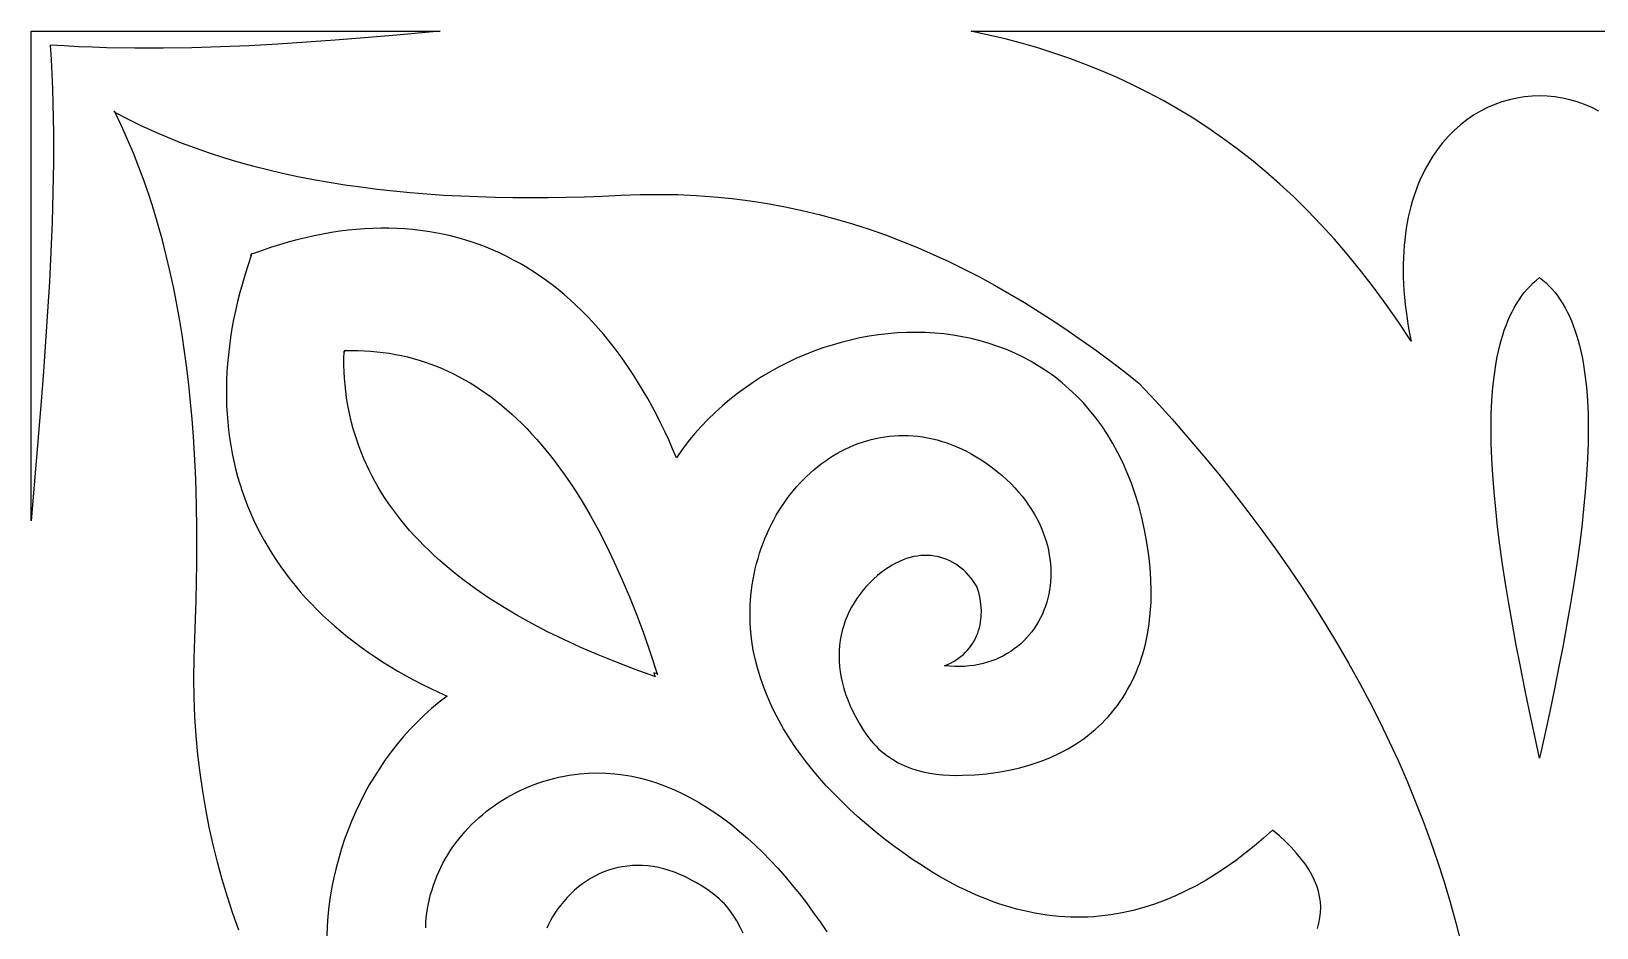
# Model space of a CAD drawing. Extents: x -375 to 375, y -1025 to 1025.
# Drawn here: x -275 to -197.2, y 735.4 to 780 of the extents above; entities that cross this region are included whole.
import ezdxf

# ---------------------------------------------------------------- set-up
doc = ezdxf.new("R2010")
doc.units = 0
doc.layers.add('LAYER_1', color=18, linetype='CONTINUOUS')

msp = doc.modelspace()

# ---------------------------------------------------------------- linework, layer by layer
at = {"layer": 'LAYER_1'}
for points in [[(-257.023, 779.791), (-258.455, 779.671), (-259.886, 779.558), (-261.316, 779.454), (-262.745, 779.362), (-264.173, 779.284), (-265.597, 779.222), (-267.018, 779.179), (-268.436, 779.156), (-269.85, 779.156), (-271.258, 779.182), (-271.96, 779.205), (-272.661, 779.235), (-273.361, 779.273), (-274.058, 779.318), (-274.015, 778.592), (-273.979, 777.864), (-273.95, 777.135), (-273.928, 776.404), (-273.903, 774.939), (-273.903, 773.468), (-273.925, 771.993), (-273.966, 770.513), (-274.026, 769.031), (-274.101, 767.546), (-274.189, 766.059), (-274.289, 764.571), (-274.398, 763.081), (-274.513, 761.592), (-275, 755.644), (-275, 780), (-254.664, 780)], [(-199.835, 767.627), (-199.676, 767.483), (-199.523, 767.332), (-199.376, 767.173), (-199.236, 767.005), (-199.102, 766.829), (-198.974, 766.645), (-198.852, 766.453), (-198.736, 766.252), (-198.626, 766.044), (-198.522, 765.828), (-198.423, 765.604), (-198.33, 765.372), (-198.243, 765.132), (-198.162, 764.884), (-198.086, 764.628), (-198.016, 764.365), (-197.952, 764.094), (-197.892, 763.815), (-197.839, 763.528), (-197.747, 762.932), (-197.676, 762.306), (-197.626, 761.65), (-197.596, 760.964), (-197.585, 760.249), (-197.594, 759.504), (-197.621, 758.731), (-197.667, 757.929), (-197.731, 757.099), (-197.813, 756.24), (-197.911, 755.354), (-198.026, 754.441), (-198.157, 753.5), (-198.305, 752.533), (-198.467, 751.538), (-198.645, 750.518), (-198.837, 749.471), (-199.043, 748.399), (-199.263, 747.301), (-199.496, 746.177), (-199.742, 745.029), (-200, 743.856), (-200.258, 745.029), (-200.504, 746.177), (-200.737, 747.301), (-200.957, 748.399), (-201.163, 749.471), (-201.355, 750.518), (-201.533, 751.538), (-201.695, 752.533), (-201.843, 753.5), (-201.974, 754.441), (-202.089, 755.354), (-202.187, 756.24), (-202.269, 757.099), (-202.333, 757.929), (-202.379, 758.731), (-202.406, 759.504), (-202.415, 760.249), (-202.404, 760.964), (-202.374, 761.65), (-202.324, 762.306), (-202.253, 762.932), (-202.161, 763.528), (-202.108, 763.815), (-202.048, 764.094), (-201.984, 764.365), (-201.914, 764.628), (-201.838, 764.884), (-201.757, 765.132), (-201.67, 765.372), (-201.577, 765.604), (-201.478, 765.828), (-201.374, 766.044), (-201.264, 766.252), (-201.148, 766.453), (-201.026, 766.645), (-200.898, 766.829), (-200.764, 767.005), (-200.624, 767.173), (-200.477, 767.332), (-200.324, 767.483), (-200.165, 767.627), (-200, 767.761)], [(-259.392, 764.121), (-259.072, 764.126), (-258.754, 764.122), (-258.439, 764.111), (-258.126, 764.092), (-257.815, 764.064), (-257.507, 764.028), (-257.202, 763.984), (-256.899, 763.932), (-256.598, 763.872), (-256.3, 763.803), (-256.005, 763.727), (-255.711, 763.642), (-255.421, 763.549), (-255.132, 763.448), (-254.847, 763.339), (-254.563, 763.222), (-254.283, 763.097), (-254.004, 762.963), (-253.728, 762.822), (-253.455, 762.672), (-253.184, 762.514), (-252.916, 762.348), (-252.65, 762.174), (-252.386, 761.991), (-252.125, 761.801), (-251.866, 761.602), (-251.61, 761.396), (-251.357, 761.181), (-251.105, 760.958), (-250.857, 760.727), (-250.61, 760.488), (-250.367, 760.24), (-250.125, 759.985), (-249.887, 759.721), (-249.65, 759.45), (-249.416, 759.17), (-249.185, 758.882), (-248.956, 758.586), (-248.73, 758.282), (-248.506, 757.97), (-248.065, 757.321), (-247.634, 756.64), (-247.214, 755.926), (-246.803, 755.18), (-246.402, 754.402), (-246.011, 753.591), (-245.63, 752.748), (-245.259, 751.873), (-244.898, 750.965), (-244.547, 750.025), (-244.205, 749.052), (-243.874, 748.047), (-243.856, 748.029), (-243.855, 748.024), (-243.867, 748.029), (-243.862, 748.017), (-243.867, 748.018), (-243.885, 748.036), (-244.043, 748.091), (-243.991, 747.926), (-243.972, 747.907), (-243.972, 747.902), (-243.985, 747.907), (-243.979, 747.895), (-243.984, 747.895), (-244.002, 747.915), (-244.967, 748.26), (-245.902, 748.615), (-246.806, 748.98), (-247.678, 749.356), (-248.52, 749.742), (-249.33, 750.139), (-250.11, 750.545), (-250.858, 750.962), (-251.575, 751.39), (-252.261, 751.827), (-252.915, 752.275), (-253.539, 752.733), (-253.839, 752.966), (-254.131, 753.202), (-254.416, 753.44), (-254.692, 753.681), (-254.961, 753.924), (-255.222, 754.17), (-255.476, 754.418), (-255.721, 754.669), (-255.959, 754.923), (-256.189, 755.179), (-256.411, 755.438), (-256.625, 755.699), (-256.832, 755.963), (-257.03, 756.23), (-257.221, 756.499), (-257.404, 756.77), (-257.58, 757.044), (-257.747, 757.321), (-257.907, 757.6), (-258.058, 757.882), (-258.202, 758.167), (-258.338, 758.454), (-258.467, 758.743), (-258.587, 759.035), (-258.7, 759.33), (-258.805, 759.627), (-258.902, 759.927), (-258.991, 760.23), (-259.073, 760.535), (-259.146, 760.842), (-259.212, 761.152), (-259.27, 761.465), (-259.32, 761.78), (-259.362, 762.098), (-259.397, 762.419), (-259.423, 762.742), (-259.442, 763.067), (-259.453, 763.395), (-259.456, 763.726), (-259.451, 764.059), (-259.467, 764.073), (-259.45, 764.073), (-259.45, 764.09), (-259.437, 764.073), (-259.406, 764.073), (-259.406, 764.106), (-259.422, 764.12), (-259.406, 764.121), (-259.406, 764.137)]]:
    msp.add_lwpolyline(points, close=True, dxfattribs=at)
for points in [[(-197.058, 776.023), (-197.407, 776.202), (-197.764, 776.356), (-198.127, 776.487), (-198.495, 776.595), (-198.868, 776.678), (-199.243, 776.738), (-199.621, 776.773), (-200, 776.785), (-200.379, 776.773), (-200.757, 776.738), (-201.132, 776.678), (-201.505, 776.595), (-201.873, 776.487), (-202.236, 776.356), (-202.593, 776.202), (-202.942, 776.023), (-203.283, 775.821), (-203.614, 775.594), (-203.935, 775.344), (-204.245, 775.07), (-204.542, 774.773), (-204.825, 774.451), (-205.093, 774.106), (-205.346, 773.736), (-205.466, 773.543), (-205.582, 773.343), (-205.694, 773.138), (-205.8, 772.926), (-205.902, 772.709), (-206, 772.486), (-206.092, 772.257), (-206.179, 772.021), (-206.261, 771.78), (-206.337, 771.533), (-206.408, 771.28), (-206.474, 771.021), (-206.533, 770.756), (-206.587, 770.485), (-206.635, 770.208), (-206.676, 769.925), (-206.711, 769.636), (-206.74, 769.341), (-206.762, 769.041), (-206.778, 768.734), (-206.787, 768.421), (-206.788, 768.103), (-206.783, 767.778), (-206.771, 767.448), (-206.751, 767.111), (-206.724, 766.769), (-206.689, 766.42), (-206.646, 766.066), (-206.595, 765.706), (-206.537, 765.339), (-206.47, 764.967), (-206.395, 764.589), (-207.008, 765.516), (-207.63, 766.41), (-208.261, 767.27), (-208.901, 768.097), (-209.55, 768.892), (-210.207, 769.655), (-210.873, 770.387), (-211.548, 771.089), (-212.231, 771.761), (-212.922, 772.403), (-213.621, 773.017), (-214.327, 773.602), (-215.042, 774.16), (-215.764, 774.691), (-216.493, 775.196), (-217.23, 775.675), (-217.973, 776.128), (-218.724, 776.557), (-219.481, 776.962), (-220.245, 777.343), (-221.015, 777.701), (-221.792, 778.037), (-222.575, 778.352), (-223.364, 778.645), (-224.159, 778.917), (-224.96, 779.17), (-225.766, 779.403), (-226.578, 779.617), (-227.395, 779.813), (-228.217, 779.992), (-228.26, 780), (-171.74, 780)], [(-264.687, 735.285), (-264.978, 736.118), (-265.251, 736.959), (-265.506, 737.809), (-265.74, 738.669), (-265.955, 739.538), (-266.15, 740.417), (-266.324, 741.306), (-266.477, 742.205), (-266.607, 743.114), (-266.716, 744.034), (-266.802, 744.966), (-266.865, 745.908), (-266.904, 746.861), (-266.919, 747.827), (-266.91, 748.804), (-266.875, 749.793), (-266.836, 750.743), (-266.804, 751.687), (-266.782, 752.623), (-266.769, 753.553), (-266.764, 754.474), (-266.769, 755.389), (-266.784, 756.295), (-266.809, 757.194), (-266.843, 758.084), (-266.888, 758.966), (-266.943, 759.84), (-267.008, 760.705), (-267.085, 761.562), (-267.172, 762.409), (-267.27, 763.248), (-267.38, 764.077), (-267.501, 764.897), (-267.634, 765.707), (-267.779, 766.508), (-267.936, 767.298), (-268.105, 768.079), (-268.287, 768.849), (-268.481, 769.609), (-268.688, 770.359), (-268.909, 771.097), (-269.142, 771.825), (-269.389, 772.542), (-269.65, 773.247), (-269.925, 773.941), (-270.213, 774.624), (-270.516, 775.295), (-270.833, 775.954), (-270.891, 776.011), (-270.871, 776.003), (-270.88, 776.022), (-270.825, 775.962), (-270.191, 775.632), (-269.546, 775.317), (-268.89, 775.017), (-268.223, 774.731), (-267.545, 774.46), (-266.856, 774.203), (-266.157, 773.96), (-265.447, 773.731), (-264.727, 773.515), (-263.996, 773.313), (-263.256, 773.124), (-262.505, 772.948), (-261.745, 772.785), (-260.976, 772.634), (-260.197, 772.496), (-259.409, 772.37), (-258.612, 772.256), (-257.806, 772.153), (-256.991, 772.063), (-256.168, 771.983), (-255.337, 771.915), (-254.497, 771.858), (-253.649, 771.811), (-252.793, 771.776), (-251.929, 771.75), (-251.058, 771.735), (-250.179, 771.729), (-249.293, 771.734), (-248.399, 771.748), (-247.499, 771.771), (-246.592, 771.803), (-245.678, 771.845), (-244.728, 771.881), (-243.789, 771.89), (-242.861, 771.875), (-241.945, 771.834), (-241.039, 771.768), (-240.144, 771.679), (-239.26, 771.566), (-238.386, 771.43), (-237.521, 771.271), (-236.667, 771.09), (-235.822, 770.887), (-234.987, 770.664), (-234.161, 770.419), (-233.344, 770.155), (-232.535, 769.871), (-231.735, 769.567), (-230.944, 769.245), (-230.16, 768.905), (-229.385, 768.547), (-228.617, 768.172), (-227.856, 767.78), (-227.103, 767.372), (-226.357, 766.948), (-225.618, 766.509), (-224.885, 766.055), (-224.159, 765.587), (-223.438, 765.105), (-222.724, 764.61), (-222.016, 764.102), (-221.313, 763.582), (-220.615, 763.049), (-219.923, 762.506), (-219.092, 761.606), (-218.28, 760.703), (-217.487, 759.795), (-216.714, 758.883), (-215.959, 757.967), (-215.224, 757.046), (-214.508, 756.121), (-213.812, 755.192), (-213.136, 754.259), (-212.48, 753.321), (-211.843, 752.379), (-211.226, 751.433), (-210.63, 750.482), (-210.053, 749.526), (-209.498, 748.566), (-208.962, 747.602), (-208.447, 746.633), (-207.953, 745.659), (-207.479, 744.68), (-207.026, 743.697), (-206.594, 742.71), (-206.183, 741.717), (-205.794, 740.72), (-205.425, 739.718), (-205.078, 738.712), (-204.753, 737.7), (-204.449, 736.684), (-204.167, 735.662), (-203.906, 734.636)], [(-211.051, 735.382), (-210.978, 735.642), (-210.926, 735.904), (-210.897, 736.167), (-210.889, 736.431), (-210.905, 736.696), (-210.943, 736.963), (-211.004, 737.23), (-211.088, 737.499), (-211.197, 737.769), (-211.329, 738.041), (-211.485, 738.314), (-211.665, 738.588), (-211.87, 738.863), (-212.101, 739.14), (-212.356, 739.418), (-212.637, 739.698), (-212.943, 739.979), (-213.276, 740.262), (-213.729, 739.861), (-214.188, 739.474), (-214.653, 739.102), (-215.126, 738.747), (-215.605, 738.408), (-216.09, 738.088), (-216.583, 737.786), (-217.082, 737.504), (-217.587, 737.242), (-218.1, 737.002), (-218.62, 736.783), (-219.146, 736.588), (-219.679, 736.416), (-220.219, 736.269), (-220.767, 736.148), (-221.321, 736.053), (-221.601, 736.015), (-221.882, 735.985), (-222.166, 735.962), (-222.451, 735.945), (-222.738, 735.936), (-223.027, 735.934), (-223.317, 735.94), (-223.609, 735.953), (-223.904, 735.974), (-224.199, 736.003), (-224.497, 736.039), (-224.797, 736.084), (-225.098, 736.136), (-225.401, 736.197), (-225.706, 736.266), (-226.013, 736.344), (-226.322, 736.43), (-226.633, 736.524), (-226.945, 736.627), (-227.259, 736.739), (-227.575, 736.86), (-227.894, 736.991), (-228.213, 737.13), (-228.535, 737.278), (-228.859, 737.436), (-229.184, 737.603), (-229.512, 737.78), (-229.841, 737.967), (-230.172, 738.163), (-230.505, 738.369), (-230.84, 738.585), (-231.177, 738.811), (-231.661, 739.149), (-232.134, 739.493), (-232.594, 739.844), (-233.042, 740.201), (-233.478, 740.563), (-233.9, 740.932), (-234.309, 741.306), (-234.705, 741.686), (-235.086, 742.071), (-235.453, 742.461), (-235.806, 742.855), (-236.143, 743.255), (-236.465, 743.658), (-236.771, 744.066), (-237.062, 744.479), (-237.336, 744.895), (-237.593, 745.314), (-237.833, 745.737), (-238.056, 746.164), (-238.261, 746.594), (-238.448, 747.026), (-238.616, 747.461), (-238.766, 747.899), (-238.897, 748.339), (-239.008, 748.782), (-239.1, 749.226), (-239.172, 749.672), (-239.223, 750.119), (-239.253, 750.568), (-239.263, 751.018), (-239.251, 751.47), (-239.217, 751.921), (-239.188, 752.197), (-239.151, 752.469), (-239.107, 752.739), (-239.057, 753.005), (-239, 753.269), (-238.936, 753.529), (-238.865, 753.786), (-238.788, 754.039), (-238.705, 754.289), (-238.616, 754.535), (-238.52, 754.777), (-238.419, 755.016), (-238.312, 755.25), (-238.199, 755.48), (-238.081, 755.706), (-237.957, 755.927), (-237.828, 756.143), (-237.694, 756.355), (-237.555, 756.562), (-237.411, 756.764), (-237.262, 756.961), (-237.108, 757.153), (-236.95, 757.339), (-236.787, 757.52), (-236.62, 757.696), (-236.448, 757.865), (-236.273, 758.029), (-236.094, 758.187), (-235.91, 758.339), (-235.723, 758.484), (-235.533, 758.623), (-235.339, 758.756), (-235.141, 758.882), (-234.941, 759.001), (-234.737, 759.114), (-234.53, 759.22), (-234.321, 759.318), (-234.108, 759.409), (-233.893, 759.493), (-233.676, 759.57), (-233.456, 759.638), (-233.234, 759.7), (-233.009, 759.753), (-232.783, 759.798), (-232.555, 759.836), (-232.325, 759.865), (-232.093, 759.885), (-231.86, 759.897), (-231.626, 759.901), (-231.39, 759.896), (-231.153, 759.882), (-230.914, 759.859), (-230.675, 759.827), (-230.436, 759.786), (-230.195, 759.735), (-229.954, 759.675), (-229.713, 759.606), (-229.471, 759.527), (-229.229, 759.437), (-228.987, 759.338), (-228.745, 759.229), (-228.503, 759.11), (-228.261, 758.98), (-228.02, 758.84), (-227.739, 758.662), (-227.47, 758.479), (-227.212, 758.292), (-226.967, 758.1), (-226.733, 757.904), (-226.51, 757.704), (-226.299, 757.501), (-226.099, 757.294), (-225.91, 757.084), (-225.733, 756.871), (-225.566, 756.656), (-225.41, 756.439), (-225.265, 756.219), (-225.131, 755.998), (-225.007, 755.775), (-224.893, 755.551), (-224.79, 755.325), (-224.697, 755.099), (-224.614, 754.873), (-224.541, 754.647), (-224.479, 754.42), (-224.425, 754.194), (-224.382, 753.968), (-224.348, 753.743), (-224.323, 753.52), (-224.308, 753.297), (-224.302, 753.077), (-224.306, 752.858), (-224.318, 752.641), (-224.339, 752.427), (-224.369, 752.215), (-224.408, 752.006), (-224.455, 751.801), (-224.511, 751.599), (-224.575, 751.4), (-224.648, 751.206), (-224.728, 751.016), (-224.817, 750.83), (-224.914, 750.649), (-225.018, 750.474), (-225.131, 750.303), (-225.25, 750.138), (-225.378, 749.979), (-225.513, 749.826), (-225.655, 749.679), (-225.804, 749.539), (-225.96, 749.405), (-226.124, 749.279), (-226.294, 749.16), (-226.471, 749.049), (-226.655, 748.945), (-226.845, 748.85), (-227.042, 748.763), (-227.245, 748.685), (-227.454, 748.616), (-227.67, 748.556), (-227.891, 748.506), (-228.118, 748.465), (-228.352, 748.435), (-228.59, 748.414), (-228.835, 748.404), (-229.085, 748.405), (-229.34, 748.417), (-229.601, 748.44), (-229.444, 748.505), (-229.294, 748.576), (-229.152, 748.652), (-229.017, 748.734), (-228.889, 748.822), (-228.768, 748.914), (-228.654, 749.011), (-228.547, 749.113), (-228.448, 749.219), (-228.355, 749.329), (-228.269, 749.444), (-228.19, 749.562), (-228.118, 749.683), (-228.052, 749.808), (-227.994, 749.936), (-227.942, 750.067), (-227.896, 750.201), (-227.858, 750.337), (-227.825, 750.475), (-227.8, 750.616), (-227.768, 750.901), (-227.761, 751.193), (-227.779, 751.488), (-227.823, 751.786), (-227.891, 752.084), (-227.982, 752.38), (-228.078, 752.533), (-228.179, 752.68), (-228.286, 752.819), (-228.398, 752.952), (-228.516, 753.076), (-228.638, 753.193), (-228.766, 753.303), (-228.898, 753.404), (-229.034, 753.497), (-229.175, 753.582), (-229.32, 753.658), (-229.469, 753.725), (-229.621, 753.783), (-229.777, 753.832), (-229.935, 753.872), (-230.097, 753.902), (-230.262, 753.922), (-230.429, 753.933), (-230.599, 753.933), (-230.77, 753.923), (-230.944, 753.902), (-231.12, 753.871), (-231.296, 753.829), (-231.475, 753.775), (-231.654, 753.711), (-231.835, 753.635), (-232.016, 753.547), (-232.197, 753.447), (-232.379, 753.335), (-232.561, 753.211), (-232.743, 753.075), (-232.925, 752.926), (-233.12, 752.753), (-233.307, 752.573), (-233.483, 752.386), (-233.65, 752.193), (-233.807, 751.994), (-233.954, 751.789), (-234.09, 751.579), (-234.215, 751.362), (-234.33, 751.141), (-234.433, 750.914), (-234.525, 750.682), (-234.606, 750.446), (-234.675, 750.205), (-234.732, 749.959), (-234.777, 749.71), (-234.809, 749.456), (-234.829, 749.199), (-234.836, 748.938), (-234.83, 748.673), (-234.811, 748.406), (-234.778, 748.135), (-234.732, 747.862), (-234.672, 747.585), (-234.597, 747.307), (-234.509, 747.026), (-234.406, 746.743), (-234.288, 746.458), (-234.155, 746.172), (-234.007, 745.884), (-233.844, 745.595), (-233.665, 745.305), (-233.471, 745.014), (-233.357, 744.86), (-233.24, 744.715), (-233.12, 744.576), (-232.995, 744.444), (-232.868, 744.319), (-232.737, 744.201), (-232.466, 743.984), (-232.184, 743.792), (-231.893, 743.623), (-231.593, 743.478), (-231.285, 743.354), (-230.971, 743.25), (-230.652, 743.166), (-230.329, 743.099), (-230.003, 743.049), (-229.676, 743.015), (-229.349, 742.996), (-229.023, 742.989), (-228.698, 742.995), (-228.09, 743.024), (-227.501, 743.077), (-226.93, 743.152), (-226.377, 743.251), (-225.843, 743.373), (-225.329, 743.517), (-224.833, 743.683), (-224.358, 743.87), (-223.902, 744.079), (-223.682, 744.191), (-223.466, 744.308), (-223.256, 744.431), (-223.051, 744.558), (-222.851, 744.691), (-222.656, 744.828), (-222.467, 744.971), (-222.282, 745.118), (-222.103, 745.271), (-221.929, 745.428), (-221.76, 745.59), (-221.597, 745.757), (-221.439, 745.928), (-221.287, 746.104), (-221.14, 746.285), (-220.998, 746.47), (-220.862, 746.66), (-220.732, 746.854), (-220.607, 747.052), (-220.487, 747.255), (-220.373, 747.463), (-220.265, 747.675), (-220.163, 747.89), (-220.066, 748.111), (-219.975, 748.335), (-219.889, 748.563), (-219.81, 748.796), (-219.736, 749.032), (-219.668, 749.273), (-219.606, 749.517), (-219.5, 750.018), (-219.417, 750.534), (-219.359, 751.065), (-219.325, 751.61), (-219.315, 752.17), (-219.33, 752.743), (-219.371, 753.33), (-219.436, 753.93), (-219.533, 754.581), (-219.649, 755.211), (-219.784, 755.819), (-219.938, 756.407), (-220.11, 756.974), (-220.3, 757.52), (-220.506, 758.046), (-220.729, 758.551), (-220.968, 759.036), (-221.222, 759.501), (-221.491, 759.947), (-221.775, 760.372), (-222.072, 760.778), (-222.382, 761.164), (-222.705, 761.531), (-223.04, 761.878), (-223.387, 762.207), (-223.745, 762.517), (-224.113, 762.808), (-224.492, 763.08), (-224.88, 763.334), (-225.277, 763.569), (-225.682, 763.786), (-226.095, 763.985), (-226.516, 764.167), (-226.943, 764.33), (-227.377, 764.476), (-227.816, 764.604), (-228.26, 764.715), (-228.709, 764.809), (-229.163, 764.886), (-229.62, 764.946), (-230.079, 764.989), (-230.542, 765.015), (-231.006, 765.025), (-231.472, 765.019), (-231.939, 764.996), (-232.406, 764.958), (-232.873, 764.903), (-233.339, 764.833), (-233.804, 764.747), (-234.267, 764.645), (-234.728, 764.529), (-235.187, 764.397), (-235.641, 764.25), (-236.092, 764.088), (-236.538, 763.912), (-236.98, 763.72), (-237.416, 763.515), (-237.846, 763.295), (-238.269, 763.061), (-238.685, 762.812), (-239.093, 762.55), (-239.494, 762.275), (-239.885, 761.985), (-240.267, 761.682), (-240.64, 761.366), (-241.002, 761.037), (-241.353, 760.694), (-241.693, 760.339), (-242.021, 759.971), (-242.336, 759.59), (-242.639, 759.197), (-242.927, 758.792), (-243.115, 759.236), (-243.308, 759.673), (-243.507, 760.102), (-243.71, 760.522), (-243.919, 760.935), (-244.132, 761.339), (-244.351, 761.735), (-244.575, 762.123), (-244.803, 762.502), (-245.037, 762.873), (-245.276, 763.235), (-245.519, 763.589), (-245.767, 763.934), (-246.02, 764.271), (-246.278, 764.599), (-246.54, 764.919), (-246.807, 765.229), (-247.079, 765.531), (-247.356, 765.824), (-247.637, 766.108), (-247.922, 766.382), (-248.212, 766.648), (-248.507, 766.905), (-248.806, 767.153), (-249.109, 767.391), (-249.417, 767.62), (-249.729, 767.84), (-250.045, 768.05), (-250.366, 768.251), (-250.69, 768.443), (-251.019, 768.624), (-251.353, 768.797), (-251.69, 768.959), (-252.031, 769.112), (-252.377, 769.256), (-252.726, 769.389), (-253.08, 769.513), (-253.437, 769.626), (-253.798, 769.73), (-254.163, 769.824), (-254.532, 769.907), (-254.905, 769.981), (-255.282, 770.044), (-255.662, 770.097), (-256.046, 770.14), (-256.434, 770.172), (-256.825, 770.194), (-257.22, 770.206), (-257.618, 770.207), (-258.02, 770.197), (-258.425, 770.177), (-258.834, 770.146), (-259.246, 770.104), (-259.662, 770.052), (-260.081, 769.989), (-260.503, 769.915), (-260.929, 769.83), (-261.357, 769.734), (-261.789, 769.627), (-262.225, 769.509), (-262.663, 769.379), (-263.104, 769.239), (-263.549, 769.087), (-263.996, 768.924), (-264.036, 768.967), (-264.036, 768.947), (-264.037, 768.935), (-264.03, 768.925), (-264.042, 768.92), (-264.045, 768.908), (-264.055, 768.916), (-264.06, 768.915), (-264.06, 768.911), (-264.053, 768.901), (-264.065, 768.897), (-264.069, 768.885), (-264.079, 768.892), (-264.09, 768.89), (-264.108, 768.89), (-264.068, 768.849), (-264.225, 768.383), (-264.371, 767.921), (-264.506, 767.462), (-264.63, 767.006), (-264.744, 766.553), (-264.847, 766.104), (-264.939, 765.658), (-265.021, 765.215), (-265.092, 764.776), (-265.152, 764.34), (-265.203, 763.907), (-265.243, 763.479), (-265.272, 763.053), (-265.292, 762.631), (-265.301, 762.213), (-265.3, 761.799), (-265.289, 761.388), (-265.268, 760.981), (-265.236, 760.578), (-265.195, 760.178), (-265.144, 759.783), (-265.084, 759.391), (-265.013, 759.003), (-264.933, 758.619), (-264.843, 758.239), (-264.743, 757.864), (-264.634, 757.492), (-264.515, 757.124), (-264.387, 756.761), (-264.249, 756.401), (-264.102, 756.046), (-263.946, 755.695), (-263.78, 755.349), (-263.605, 755.006), (-263.421, 754.668), (-263.228, 754.335), (-263.026, 754.006), (-262.814, 753.681), (-262.594, 753.361), (-262.365, 753.045), (-262.127, 752.734), (-261.88, 752.428), (-261.625, 752.126), (-261.361, 751.829), (-261.088, 751.537), (-260.806, 751.249), (-260.516, 750.966), (-260.218, 750.688), (-259.911, 750.415), (-259.595, 750.147), (-259.272, 749.884), (-258.94, 749.626), (-258.599, 749.373), (-258.251, 749.125), (-257.894, 748.882), (-257.53, 748.644), (-257.157, 748.411), (-256.776, 748.183), (-256.388, 747.961), (-255.991, 747.744), (-255.587, 747.533), (-255.175, 747.326), (-254.755, 747.125), (-254.328, 746.93), (-254.717, 746.629), (-255.095, 746.315), (-255.461, 745.987), (-255.815, 745.645), (-256.156, 745.292), (-256.486, 744.926), (-256.802, 744.55), (-257.106, 744.162), (-257.397, 743.765), (-257.676, 743.357), (-257.941, 742.941), (-258.193, 742.516), (-258.431, 742.083), (-258.656, 741.643), (-258.868, 741.195), (-259.065, 740.742), (-259.249, 740.283), (-259.419, 739.818), (-259.574, 739.349), (-259.716, 738.876), (-259.842, 738.4), (-259.955, 737.92), (-260.052, 737.438), (-260.135, 736.954), (-260.202, 736.469), (-260.255, 735.983), (-260.292, 735.497), (-260.313, 735.012)], [(-255.391, 735.416), (-255.38, 735.658), (-255.36, 735.899), (-255.332, 736.138), (-255.296, 736.376), (-255.253, 736.611), (-255.201, 736.845), (-255.143, 737.076), (-255.076, 737.305), (-255.003, 737.531), (-254.922, 737.755), (-254.835, 737.975), (-254.74, 738.194), (-254.639, 738.409), (-254.53, 738.621), (-254.416, 738.829), (-254.294, 739.035), (-254.167, 739.237), (-254.033, 739.435), (-253.893, 739.629), (-253.748, 739.82), (-253.596, 740.007), (-253.438, 740.189), (-253.275, 740.367), (-253.107, 740.541), (-252.933, 740.711), (-252.754, 740.875), (-252.57, 741.035), (-252.38, 741.19), (-252.186, 741.34), (-251.987, 741.485), (-251.784, 741.625), (-251.575, 741.759), (-251.363, 741.888), (-251.146, 742.011), (-250.925, 742.128), (-250.7, 742.239), (-250.471, 742.345), (-250.238, 742.444), (-250.001, 742.537), (-249.761, 742.623), (-249.518, 742.703), (-249.271, 742.777), (-249.02, 742.843), (-248.767, 742.903), (-248.511, 742.955), (-248.252, 743.001), (-247.99, 743.039), (-247.726, 743.069), (-247.291, 743.104), (-246.858, 743.117), (-246.425, 743.107), (-245.993, 743.075), (-245.563, 743.022), (-245.134, 742.948), (-244.707, 742.852), (-244.282, 742.736), (-243.859, 742.6), (-243.438, 742.444), (-243.02, 742.269), (-242.604, 742.074), (-242.191, 741.861), (-241.781, 741.629), (-241.375, 741.38), (-240.971, 741.112), (-240.571, 740.827), (-240.175, 740.525), (-239.783, 740.206), (-239.395, 739.871), (-239.011, 739.52), (-238.631, 739.154), (-238.257, 738.772), (-237.887, 738.375), (-237.522, 737.964), (-237.162, 737.538), (-236.808, 737.098), (-236.459, 736.645), (-236.116, 736.179), (-235.779, 735.7), (-235.448, 735.209)], [(-239.61, 735.138), (-239.749, 735.45), (-239.911, 735.753), (-240.096, 736.047), (-240.304, 736.328), (-240.418, 736.464), (-240.538, 736.597), (-240.665, 736.726), (-240.798, 736.852), (-240.938, 736.974), (-241.086, 737.092), (-241.365, 737.294), (-241.644, 737.48), (-241.922, 737.65), (-242.199, 737.804), (-242.474, 737.942), (-242.747, 738.064), (-243.019, 738.172), (-243.289, 738.264), (-243.557, 738.341), (-243.822, 738.403), (-244.085, 738.452), (-244.345, 738.486), (-244.603, 738.506), (-244.857, 738.512), (-245.108, 738.504), (-245.355, 738.484), (-245.599, 738.45), (-245.839, 738.403), (-246.075, 738.344), (-246.307, 738.272), (-246.534, 738.189), (-246.757, 738.093), (-246.975, 737.985), (-247.188, 737.866), (-247.396, 737.735), (-247.598, 737.594), (-247.795, 737.441), (-247.986, 737.278), (-248.172, 737.104), (-248.351, 736.921), (-248.524, 736.727), (-248.691, 736.523), (-248.834, 736.334), (-248.965, 736.145), (-249.084, 735.956), (-249.192, 735.766), (-249.288, 735.577), (-249.372, 735.389)]]:
    msp.add_lwpolyline(points, dxfattribs=at)

doc.saveas('drawing.dxf')
